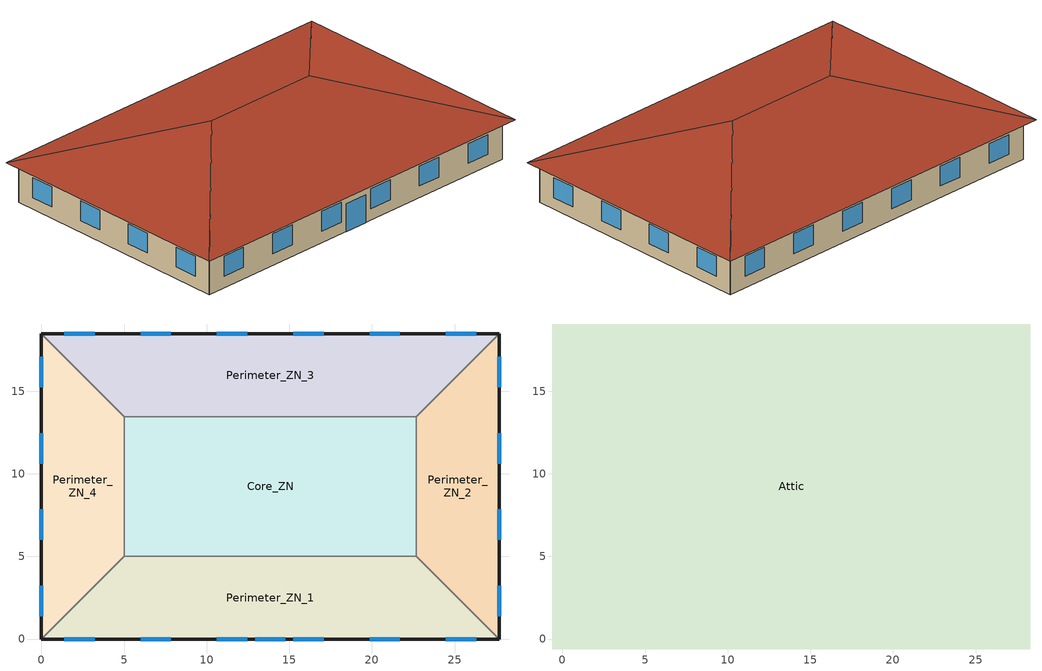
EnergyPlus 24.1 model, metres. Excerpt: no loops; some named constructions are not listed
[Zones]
Core_ZN
 floor ground (ext-slab): 5,13.46 22.69,13.46 22.69,5 5,5 z0
 wall to Perimeter_ZN_2 (int-walls): 22.69,5 22.69,13.46 z0:3.05
 wall to Perimeter_ZN_3 (int-walls): 22.69,13.46 5,13.46 z0:3.05
 wall to Perimeter_ZN_1 (int-walls): 5,5 22.69,5 z0:3.05
 wall to Perimeter_ZN_4 (int-walls): 5,13.46 5,5 z0:3.05
Perimeter_ZN_1
 floor ground (ext-slab): 27.69,0 0,0 5,5 22.69,5 z0
 wall outside (Mass Non-res Ext Wall): 0,0 27.69,0 z0:3.05
 wall to Perimeter_ZN_2 (int-walls): 27.69,0 22.69,5 z0:3.05
 wall to Perimeter_ZN_4 (int-walls): 5,5 0,0 z0:3.05
 window (Window Non-res Fixed): 1.39,0 3.22,0 / 6.01,0 7.84,0 / 10.62,0 12.45,0 / 15.24,0 17.07,0 / 19.85,0 21.68,0 / 24.47,0 26.3,0 z0.9:2.42; 12.93,0 14.76,0 z0:2.13
Perimeter_ZN_2
 floor ground (ext-slab): 22.69,13.46 27.69,18.46 27.69,0 22.69,5 z0
 wall outside (Mass Non-res Ext Wall): 27.69,0 27.69,18.46 z0:3.05
 wall to Perimeter_ZN_3 (int-walls): 27.69,18.46 22.69,13.46 z0:3.05
 window (Window Non-res Fixed): 27.69,1.39 27.69,3.22 / 27.69,6.01 27.69,7.84 / 27.69,10.62 27.69,12.45 / 27.69,15.24 27.69,17.07 z0.9:2.42
Perimeter_ZN_3
 floor ground (ext-slab): 5,13.46 0,18.46 27.69,18.46 22.69,13.46 z0
 wall outside (Mass Non-res Ext Wall): 27.69,18.46 0,18.46 z0:3.05
 wall to Perimeter_ZN_4 (int-walls): 0,18.46 5,13.46 z0:3.05
 window (Window Non-res Fixed): 26.3,18.46 24.47,18.46 / 21.68,18.46 19.85,18.46 / 17.07,18.46 15.24,18.46 / 12.45,18.46 10.62,18.46 / 7.84,18.46 6.01,18.46 / 3.22,18.46 1.39,18.46 z0.9:2.42
Perimeter_ZN_4
 floor ground (ext-slab): 5,5 0,0 0,18.46 5,13.46 z0
 wall outside (Mass Non-res Ext Wall): 0,18.46 0,0 z0:3.05
 window (Window Non-res Fixed): 0,17.07 0,15.24 / 0,12.45 0,10.62 / 0,7.84 0,6.01 / 0,3.22 0,1.39 z0.9:2.42
Attic
 floor outside (Attic Non-res Floor): 28.29,19.06 28.29,-0.6 27.69,0 27.69,18.46 z3.05; -0.6,19.06 28.29,19.06 27.69,18.46 0,18.46 z3.05; 0,0 27.69,0 28.29,-0.6 -0.6,-0.6 z3.05; -0.6,19.06 0,18.46 0,0 -0.6,-0.6 z3.05
 floor to Core_ZN (Attic Non-res Floor): 5,13.46 22.69,13.46 22.69,5 5,5 z3.05
 floor to Perimeter_ZN_2 (Attic Non-res Floor): 22.69,5 22.69,13.46 27.69,18.46 27.69,0 z3.05
 floor to Perimeter_ZN_3 (Attic Non-res Floor): 0,18.46 27.69,18.46 22.69,13.46 5,13.46 z3.05
 floor to Perimeter_ZN_1 (Attic Non-res Floor): 0,0 5,5 22.69,5 27.69,0 z3.05
 floor to Perimeter_ZN_4 (Attic Non-res Floor): 5,13.46 5,5 0,0 0,18.46 z3.05
 roof outside (Attic Non-res Roof): 28.29,-0.6,3.05 28.29,19.06,3.05 18.46,9.23,6.33; 28.29,19.06,3.05 -0.6,19.06,3.05 9.23,9.23,6.33 18.46,9.23,6.33; -0.6,-0.6,3.05 28.29,-0.6,3.05 18.46,9.23,6.33 9.23,9.23,6.33; -0.6,19.06,3.05 -0.6,-0.6,3.05 9.23,9.23,6.33
[MATERIAL] Thermal Absorptance=0.9; Solar Absorptance=0.7; Visible Absorptance=0.7
Name | Roughness | Thickness | Conductivity | Density | Specific Heat
Mat_Z001_O1155_Plastic_0.0917m | Smooth | 0.091651 | 0.2 | 1000 | 1500
Mat_Z001_O1156_Wood_0.0188m | MediumSmooth | 0.018763 | 0.15 | 608 | 1630
Mat_Z001_O1157_Plastic_0.1678m | Smooth | 0.167807 | 0.2 | 1000 | 1500
Mat_Z001_O1158_Plastic_0.2885m | Smooth | 0.288503 | 0.2 | 1000 | 1500
Mat_Z001_O1159_Plastic_0.0923m | Smooth | 0.092305 | 0.2 | 1000 | 1500
Mat_Z001_O1160_Plastic_0.1102m | Smooth | 0.110169 | 0.2 | 1000 | 1500
Mat_Z001_O1161_Plastic_0.0990m | Smooth | 0.098989 | 0.2 | 1000 | 1500
Mat_Z001_O1162_Wood_0.2284m | MediumSmooth | 0.22836 | 0.15 | 608 | 1630
Mat_Z001_O1163_Concrete_1.3362m | MediumRough | 1.336163 | 1.95 | 2240 | 900
Mat_Z001_O1164_Metal_0.1945m | Smooth | 0.1945 | 45.28 | 7824 | 500
Mat_Z001_O1165_Metal_0.2823m | Smooth | 0.282314 | 45.28 | 7824 | 500
Mat_Z001_O1166_Metal_0.5665m | Smooth | 0.566485 | 45.28 | 7824 | 500
Mat_Z001_O1167_Plastic_0.1313m | Smooth | 0.131256 | 0.2 | 1000 | 1500
Mat_Z001_O1168_Plastic_0.1295m | Smooth | 0.129543 | 0.2 | 1000 | 1500
Mat_Z001_O1169_Plastic_0.1046m | Smooth | 0.104566 | 0.2 | 1000 | 1500
Mat_Z001_O1170_Plastic_0.0772m | Smooth | 0.077169 | 0.2 | 1000 | 1500
Mat_Z001_O1171_Plastic_0.1143m | Smooth | 0.114344 | 0.2 | 1000 | 1500
Mat_Z001_O1172_Wood_0.0204m | MediumSmooth | 0.020415 | 0.15 | 608 | 1630
Mat_Z001_O1173_Plastic_0.2689m | Smooth | 0.268857 | 0.2 | 1000 | 1500
Mat_Z001_O1174_Plastic_0.1177m | Smooth | 0.117677 | 0.2 | 1000 | 1500
Mat_Z001_O1175_Plastic_0.0124m | Smooth | 0.012384 | 0.2 | 1000 | 1500
Mat_Z001_O1176_Plastic_0.1533m | Smooth | 0.153277 | 0.2 | 1000 | 1500
Mat_Z001_O1177_Plastic_0.1277m | Smooth | 0.127693 | 0.2 | 1000 | 1500
Mat_Z001_O1178_Wood_0.0244m | MediumSmooth | 0.024365 | 0.15 | 608 | 1630
Mat_Z001_O1179_Plastic_0.1447m | Smooth | 0.144677 | 0.2 | 1000 | 1500
Mat_Z001_O1180_Wood_0.0381m | MediumSmooth | 0.038085 | 0.15 | 608 | 1630
Mat_Z001_O1181_Wood_0.0397m | MediumSmooth | 0.039665 | 0.15 | 608 | 1630
Mat_Z001_O1182_Plastic_0.1193m | Smooth | 0.11926 | 0.2 | 1000 | 1500
Mat_Z001_O1183_Plastic_0.1272m | Smooth | 0.127199 | 0.2 | 1000 | 1500
Mat_Z001_O1184_Books_0.1542m | MediumSmooth | 0.154154 | 0.15 | 850 | 1400
Mat_Z001_O1185_Plastic_0.0948m | Smooth | 0.094752 | 0.2 | 1000 | 1500
Mat_Z001_O1186_Plastic_0.0985m | Smooth | 0.098542 | 0.2 | 1000 | 1500
Mat_Z001_O1187_Plastic_0.1146m | Smooth | 0.114602 | 0.2 | 1000 | 1500
Mat_Z001_O1188_Plastic_0.0140m | Smooth | 0.014028 | 0.2 | 1000 | 1500
Mat_Z001_O1189_Wood_0.0627m | MediumSmooth | 0.06274 | 0.15 | 608 | 1630
Mat_Z001_O1190_Plastic_0.0848m | Smooth | 0.084831 | 0.2 | 1000 | 1500
Mat_Z001_O1191_Wood_0.3748m | MediumSmooth | 0.374811 | 0.15 | 608 | 1630
Mat_Z001_O1193_Plastic_0.5072m | Smooth | 0.507233 | 0.2 | 1000 | 1500
Mat_Z001_O1194_Plastic_0.4527m | Smooth | 0.45265 | 0.2 | 1000 | 1500
Mat_Z001_O1195_Plastic_1.6540m | Smooth | 1.654024 | 0.2 | 1000 | 1500
Mat_Z001_O1196_Wood_0.0611m | MediumSmooth | 0.061059 | 0.15 | 608 | 1630
Mat_Z001_O1197_Wood_0.1162m | MediumSmooth | 0.116151 | 0.15 | 608 | 1630
Mat_Z001_O1198_Wood_0.0476m | MediumSmooth | 0.047608 | 0.15 | 608 | 1630
Mat_Z001_O1199_Wood_0.0623m | MediumSmooth | 0.062304 | 0.15 | 608 | 1630
Mat_Z001_O1200_Wood_0.1078m | MediumSmooth | 0.107767 | 0.15 | 608 | 1630
Mat_Z001_O1201_Wood_0.0416m | MediumSmooth | 0.041619 | 0.15 | 608 | 1630
Mat_Z001_O1202_Wood_0.0472m | MediumSmooth | 0.047166 | 0.15 | 608 | 1630
Mat_Z001_O1203_Wood_0.0366m | MediumSmooth | 0.036611 | 0.15 | 608 | 1630
Mat_Z001_O1204_Wood_0.0466m | MediumSmooth | 0.046643 | 0.15 | 608 | 1630
Mat_Z001_O1205_Wood_0.0998m | MediumSmooth | 0.099816 | 0.15 | 608 | 1630
Mat_Z001_O1206_Wood_0.0465m | MediumSmooth | 0.046457 | 0.15 | 608 | 1630
Mat_Z001_O1207_Wood_0.0464m | MediumSmooth | 0.046404 | 0.15 | 608 | 1630
Mat_Z001_O1208_Wood_0.2828m | MediumSmooth | 0.282781 | 0.15 | 608 | 1630
Mat_Z001_O1209_Plastic_0.1077m | Smooth | 0.107707 | 0.2 | 1000 | 1500
Mat_Z001_O1210_Plastic_0.0186m | Smooth | 0.0186 | 0.2 | 1000 | 1500
Mat_Z001_O1211_Wood_0.0429m | MediumSmooth | 0.042883 | 0.15 | 608 | 1630
Mat_Z001_O1212_Plastic_0.1017m | Smooth | 0.101706 | 0.2 | 1000 | 1500
Mat_Z001_O1213_Wood_0.2169m | MediumSmooth | 0.216933 | 0.15 | 608 | 1630
Mat_Z001_O1214_Concrete_1.0612m | MediumRough | 1.061179 | 1.95 | 2240 | 900
Mat_Z001_O1215_Metal_0.4422m | Smooth | 0.442222 | 45.28 | 7824 | 500
Mat_Z001_O1216_Metal_0.2098m | Smooth | 0.20976 | 45.28 | 7824 | 500
Mat_Z001_O1217_Plastic_0.0723m | Smooth | 0.072277 | 0.2 | 1000 | 1500
Mat_Z001_O1218_Plastic_0.1197m | Smooth | 0.119652 | 0.2 | 1000 | 1500
Mat_Z001_O1219_Plastic_0.1171m | Smooth | 0.117124 | 0.2 | 1000 | 1500
Mat_Z001_O1220_Plastic_0.1645m | Smooth | 0.164545 | 0.2 | 1000 | 1500
Mat_Z001_O1221_Wood_0.0589m | MediumSmooth | 0.058862 | 0.15 | 608 | 1630
Mat_Z001_O1222_Plastic_0.1367m | Smooth | 0.136724 | 0.2 | 1000 | 1500
Mat_Z001_O1223_Plastic_0.2990m | Smooth | 0.298976 | 0.2 | 1000 | 1500
Mat_Z001_O1224_Wood_0.0450m | MediumSmooth | 0.045044 | 0.15 | 608 | 1630
Mat_Z001_O1225_Plastic_0.1397m | Smooth | 0.139689 | 0.2 | 1000 | 1500
Mat_Z001_O1226_Plastic_0.1088m | Smooth | 0.108763 | 0.2 | 1000 | 1500
Mat_Z001_O1227_Books_0.1965m | MediumSmooth | 0.196542 | 0.15 | 850 | 1400
Mat_Z001_O1228_Plastic_0.1242m | Smooth | 0.124159 | 0.2 | 1000 | 1500
Mat_Z001_O1229_Concrete_0.3680m | MediumRough | 0.368026 | 1.95 | 2240 | 900
Mat_Z001_O1230_Wood_0.0691m | MediumSmooth | 0.069114 | 0.15 | 608 | 1630
Mat_Z001_O1231_Wood_0.0511m | MediumSmooth | 0.051098 | 0.15 | 608 | 1630
Mat_Z001_O1232_Wood_0.0939m | MediumSmooth | 0.093861 | 0.15 | 608 | 1630
Mat_Z001_O1233_Concrete_0.3066m | MediumRough | 0.306644 | 1.95 | 2240 | 900
Mat_Z001_O1234_Concrete_0.5913m | MediumRough | 0.591252 | 1.95 | 2240 | 900
Mat_Z001_O1235_Wood_0.3123m | MediumSmooth | 0.312291 | 0.15 | 608 | 1630
Mat_Z001_O1236_Wood_0.4777m | MediumSmooth | 0.477702 | 0.15 | 608 | 1630
Mat_Z001_O1237_Wood_0.1151m | MediumSmooth | 0.115144 | 0.15 | 608 | 1630
Mat_Z001_O1238_Wood_0.0573m | MediumSmooth | 0.057314 | 0.15 | 608 | 1630
Mat_Z001_O1239_Wood_0.0527m | MediumSmooth | 0.052653 | 0.15 | 608 | 1630
Mat_Z001_O1240_Wood_0.0616m | MediumSmooth | 0.061642 | 0.15 | 608 | 1630
Mat_Z001_O1241_Concrete_0.5713m | MediumRough | 0.571336 | 1.95 | 2240 | 900
Mat_Z001_O1242_Wood_0.0504m | MediumSmooth | 0.050431 | 0.15 | 608 | 1630
Mat_Z001_O1243_Concrete_0.1918m | MediumRough | 0.191769 | 1.95 | 2240 | 900
Mat_Z001_O1244_Concrete_0.2105m | MediumRough | 0.210454 | 1.95 | 2240 | 900
Mat_Z001_O1245_Plastic_0.1321m | Smooth | 0.132092 | 0.2 | 1000 | 1500
Mat_Z001_O1246_Wood_0.0244m | MediumSmooth | 0.024413 | 0.15 | 608 | 1630
Mat_Z001_O1247_Plastic_0.1036m | Smooth | 0.103625 | 0.2 | 1000 | 1500
Mat_Z001_O1248_Concrete_1.1216m | MediumRough | 1.121594 | 1.95 | 2240 | 900
Mat_Z001_O1249_Wood_0.3662m | MediumSmooth | 0.366153 | 0.15 | 608 | 1630
Mat_Z001_O1250_Wood_0.3510m | MediumSmooth | 0.350959 | 0.15 | 608 | 1630
Mat_Z001_O1251_Wood_0.3822m | MediumSmooth | 0.382182 | 0.15 | 608 | 1630
Mat_Z001_O1252_Concrete_1.3481m | MediumRough | 1.348106 | 1.95 | 2240 | 900
Mat_Z001_O1253_Concrete_1.0947m | MediumRough | 1.094684 | 1.95 | 2240 | 900
Mat_Z001_O1254_Wood_1.1584m | MediumSmooth | 1.158382 | 0.15 | 608 | 1630
Mat_Z001_O1255_Wood_1.0586m | MediumSmooth | 1.058647 | 0.15 | 608 | 1630
Mat_Z001_O1256_Wood_0.3762m | MediumSmooth | 0.376197 | 0.15 | 608 | 1630
Mat_Z001_O1257_Wood_0.3388m | MediumSmooth | 0.338808 | 0.15 | 608 | 1630
Mat_Z001_O1258_Wood_0.3445m | MediumSmooth | 0.344524 | 0.15 | 608 | 1630
Mat_Z001_O1259_Wood_0.3352m | MediumSmooth | 0.335197 | 0.15 | 608 | 1630
Mat_Z001_O1260_Concrete_1.1844m | MediumRough | 1.184422 | 1.95 | 2240 | 900
Mat_Z001_O1261_Wood_0.3658m | MediumSmooth | 0.365819 | 0.15 | 608 | 1630
Mat_Z001_O1262_Concrete_1.5221m | MediumRough | 1.5221 | 1.95 | 2240 | 900
Mat_Z001_O1263_Concrete_1.6000m | MediumRough | 1.599988 | 1.95 | 2240 | 900
Mat_Z001_O1264_Plastic_1.2080m | Smooth | 1.207989 | 0.2 | 1000 | 1500
Mat_Z001_O1265_Wood_0.3103m | MediumSmooth | 0.310344 | 0.15 | 608 | 1630
Mat_Z001_O1266_Plastic_1.2117m | Smooth | 1.211653 | 0.2 | 1000 | 1500
Mat_Z001_O1267_Wood_0.5609m | MediumSmooth | 0.560851 | 0.15 | 608 | 1630
Mat_Z001_O1268_Plastic_0.1293m | Smooth | 0.129346 | 0.2 | 1000 | 1500
Mat_Z001_O1269_Plastic_0.1054m | Smooth | 0.10544 | 0.2 | 1000 | 1500
Mat_Z001_O1270_Plastic_0.1404m | Smooth | 0.140393 | 0.2 | 1000 | 1500
Mat_Z001_O1271_Metal_0.1804m | Smooth | 0.180409 | 45.28 | 7824 | 500
Mat_Z001_O1272_Wood_0.0594m | MediumSmooth | 0.059405 | 0.15 | 608 | 1630
Mat_Z001_O1273_Wood_0.1160m | MediumSmooth | 0.116047 | 0.15 | 608 | 1630
Mat_Z001_O1274_Wood_0.0645m | MediumSmooth | 0.064457 | 0.15 | 608 | 1630
Mat_Z001_O1275_Plastic_0.1159m | Smooth | 0.115939 | 0.2 | 1000 | 1500
Mat_Z001_O1277_Wood_0.1093m | MediumSmooth | 0.109315 | 0.15 | 608 | 1630
Mat_Z001_O1278_Wood_0.2430m | MediumSmooth | 0.243033 | 0.15 | 608 | 1630
Mat_Z001_O1279_Plastic_0.1066m | Smooth | 0.10657 | 0.2 | 1000 | 1500
Mat_Z001_O1280_Plastic_0.1493m | Smooth | 0.149327 | 0.2 | 1000 | 1500
Mat_Z001_O1281_Plastic_0.0463m | Smooth | 0.046311 | 0.2 | 1000 | 1500
Mat_Z001_O1282_Plastic_0.0825m | Smooth | 0.082524 | 0.2 | 1000 | 1500
Mat_Z001_O1283_Wood_0.7702m | MediumSmooth | 0.770233 | 0.15 | 608 | 1630
Mat_Z001_O1284_Plastic_0.1136m | Smooth | 0.11364 | 0.2 | 1000 | 1500
Mat_Z001_O1285_Plastic_0.2022m | Smooth | 0.202209 | 0.2 | 1000 | 1500
Mat_Z001_O1286_Plastic_0.1045m | Smooth | 0.104461 | 0.2 | 1000 | 1500
Mat_Z001_O1287_Metal_0.2422m | Smooth | 0.242184 | 45.28 | 7824 | 500
Mat_Z001_O1288_Wood_0.0598m | MediumSmooth | 0.059796 | 0.15 | 608 | 1630
Mat_Z001_O1289_Wood_0.1286m | MediumSmooth | 0.128628 | 0.15 | 608 | 1630
Mat_Z001_O1290_Plastic_0.0739m | Smooth | 0.073913 | 0.2 | 1000 | 1500
Mat_Z001_O1292_Wood_0.1324m | MediumSmooth | 0.132361 | 0.15 | 608 | 1630
Mat_Z001_O1293_Wood_0.2340m | MediumSmooth | 0.234019 | 0.15 | 608 | 1630
Mat_Z001_O1294_Plastic_0.1372m | Smooth | 0.137221 | 0.2 | 1000 | 1500
Mat_Z001_O1295_Plastic_0.1371m | Smooth | 0.137076 | 0.2 | 1000 | 1500
Mat_Z001_O1296_Plastic_0.0756m | Smooth | 0.075556 | 0.2 | 1000 | 1500
Mat_Z001_O1297_Plastic_0.1496m | Smooth | 0.149568 | 0.2 | 1000 | 1500
Mat_Z001_O1298_Wood_0.5844m | MediumSmooth | 0.58445 | 0.15 | 608 | 1630
Mat_Z001_O1299_Plastic_0.1125m | Smooth | 0.112516 | 0.2 | 1000 | 1500
Mat_Z001_O1300_Wood_0.2855m | MediumSmooth | 0.285514 | 0.15 | 608 | 1630
Mat_Z001_O1303_Fabric_0.5146m | Rough | 0.514571 | 0.06 | 288 | 1380
Mat_Z001_O1304_Plastic_0.3748m | Smooth | 0.374769 | 0.2 | 1000 | 1500
Mat_Z001_O1305_Wood_0.2294m | MediumSmooth | 0.229401 | 0.15 | 608 | 1630
Mat_Z001_O1306_Wood_0.3545m | MediumSmooth | 0.354523 | 0.15 | 608 | 1630
Mat_Z001_O1307_Wood_0.3508m | MediumSmooth | 0.35081 | 0.15 | 608 | 1630
Mat_Z001_O1308_Fabric_0.0964m | Rough | 0.096404 | 0.06 | 288 | 1380
Mat_Z001_O1309_Wood_0.0767m | MediumSmooth | 0.07665 | 0.15 | 608 | 1630
Mat_Z001_O1310_Wood_0.1155m | MediumSmooth | 0.115547 | 0.15 | 608 | 1630
Mat_Z001_O1311_Plastic_0.1018m | Smooth | 0.101761 | 0.2 | 1000 | 1500
Mat_Z001_O1312_Plastic_0.1380m | Smooth | 0.138013 | 0.2 | 1000 | 1500
Mat_Z001_O1313_Plastic_0.1786m | Smooth | 0.178615 | 0.2 | 1000 | 1500
Mat_Z001_O1314_Plastic_0.0554m | Smooth | 0.055363 | 0.2 | 1000 | 1500
Mat_Z001_O1315_Fabric_0.0940m | Rough | 0.094046 | 0.06 | 288 | 1380
Mat_Z001_O1316_Plastic_0.0529m | Smooth | 0.05291 | 0.2 | 1000 | 1500
Mat_Z001_O1317_Plastic_0.0553m | Smooth | 0.05531 | 0.2 | 1000 | 1500
Mat_Z001_O1318_Plastic_0.0453m | Smooth | 0.045326 | 0.2 | 1000 | 1500
Mat_Z001_O1319_Fabric_0.4039m | Rough | 0.403947 | 0.06 | 288 | 1380
Mat_Z001_O1320_Plastic_0.2281m | Smooth | 0.228097 | 0.2 | 1000 | 1500
Mat_Z001_O1321_Fabric_0.1824m | Rough | 0.182351 | 0.06 | 288 | 1380
Mat_Z001_O1322_Fabric_0.1769m | Rough | 0.176854 | 0.06 | 288 | 1380
Mat_Z001_O1323_Fabric_0.1984m | Rough | 0.198368 | 0.06 | 288 | 1380
Mat_Z001_O1324_Wood_0.1921m | MediumSmooth | 0.192052 | 0.15 | 608 | 1630
Mat_Z001_O1325_Books_0.1185m | MediumSmooth | 0.118529 | 0.15 | 850 | 1400
Mat_Z001_O1326_Books_0.1110m | MediumSmooth | 0.110952 | 0.15 | 850 | 1400
Mat_Z001_O1327_Fabric_0.4465m | Rough | 0.446517 | 0.06 | 288 | 1380
Mat_Z001_O1328_Wood_0.1231m | MediumSmooth | 0.123135 | 0.15 | 608 | 1630
Mat_Z001_O1329_Plastic_0.0922m | Smooth | 0.092228 | 0.2 | 1000 | 1500
Mat_Z001_O1330_Plastic_0.0814m | Smooth | 0.081395 | 0.2 | 1000 | 1500
Mat_Z001_O1331_Plastic_0.1560m | Smooth | 0.155953 | 0.2 | 1000 | 1500
Mat_Z001_O1332_Plastic_0.0800m | Smooth | 0.079989 | 0.2 | 1000 | 1500
Mat_Z001_O1333_Plastic_0.1227m | Smooth | 0.122675 | 0.2 | 1000 | 1500
Mat_Z001_O1334_Wood_0.0617m | MediumSmooth | 0.061713 | 0.15 | 608 | 1630
Mat_Z001_O1335_Wood_0.0703m | MediumSmooth | 0.070304 | 0.15 | 608 | 1630
Mat_Z001_O1336_Plastic_0.1436m | Smooth | 0.143627 | 0.2 | 1000 | 1500
Mat_Z001_O1337_Fabric_0.3736m | Rough | 0.373606 | 0.06 | 288 | 1380
Mat_Z001_O1338_Plastic_0.0407m | Smooth | 0.04071 | 0.2 | 1000 | 1500
Mat_Z001_O1339_Wood_0.4554m | MediumSmooth | 0.455377 | 0.15 | 608 | 1630
Mat_Z001_O1340_Wood_0.2623m | MediumSmooth | 0.262284 | 0.15 | 608 | 1630
Mat_Z001_O1341_Wood_0.0566m | MediumSmooth | 0.056621 | 0.15 | 608 | 1630
Mat_Z001_O1342_Wood_0.0905m | MediumSmooth | 0.090548 | 0.15 | 608 | 1630
Mat_Z001_O1343_Fabric_0.0617m | Rough | 0.061687 | 0.06 | 288 | 1380
Mat_Z001_O1344_Wood_0.1956m | MediumSmooth | 0.195568 | 0.15 | 608 | 1630
Mat_Z001_O1345_Metal_0.1538m | Smooth | 0.153776 | 45.28 | 7824 | 500
Mat_Z001_O1346_Plastic_0.0873m | Smooth | 0.087307 | 0.2 | 1000 | 1500
Mat_Z001_O1348_Fabric_0.1150m | Rough | 0.114988 | 0.06 | 288 | 1380
Mat_Z001_O1349_Plastic_0.1413m | Smooth | 0.141295 | 0.2 | 1000 | 1500
Mat_Z001_O1350_Concrete_0.1272m | MediumRough | 0.127209 | 1.95 | 2240 | 900
Mat_Z001_O1351_Wood_0.0623m | MediumSmooth | 0.062309 | 0.15 | 608 | 1630
Mat_Z001_O1352_Plastic_0.1054m | Smooth | 0.10542 | 0.2 | 1000 | 1500
Mat_Z001_O1353_Plastic_0.0766m | Smooth | 0.076647 | 0.2 | 1000 | 1500
Mat_Z001_O1356_Books_0.0910m | MediumSmooth | 0.090993 | 0.15 | 850 | 1400
Mat_Z001_O1357_Wood_0.1136m | MediumSmooth | 0.11356 | 0.15 | 608 | 1630
Mat_Z001_O1358_Books_0.1285m | MediumSmooth | 0.12848 | 0.15 | 850 | 1400
Mat_Z001_O1359_Books_0.0883m | MediumSmooth | 0.088263 | 0.15 | 850 | 1400
Mat_Z001_O1360_Plastic_0.0972m | Smooth | 0.097222 | 0.2 | 1000 | 1500
Mat_Z001_O1361_Plastic_0.1169m | Smooth | 0.11687 | 0.2 | 1000 | 1500
Mat_Z001_O1362_Plastic_0.0655m | Smooth | 0.065451 | 0.2 | 1000 | 1500
Mat_Z001_O1363_Wood_0.1801m | MediumSmooth | 0.180078 | 0.15 | 608 | 1630
Mat_Z001_O1364_Books_0.1174m | MediumSmooth | 0.11737 | 0.15 | 850 | 1400
Mat_Z001_O1365_Plastic_0.0857m | Smooth | 0.08573 | 0.2 | 1000 | 1500
Mat_Z001_O1366_Plastic_0.1126m | Smooth | 0.112616 | 0.2 | 1000 | 1500
Mat_Z001_O1367_Plastic_0.1005m | Smooth | 0.100543 | 0.2 | 1000 | 1500
Mat_Z001_O1368_Plastic_0.0586m | Smooth | 0.058605 | 0.2 | 1000 | 1500
Mat_Z001_O1369_Plastic_0.0753m | Smooth | 0.075349 | 0.2 | 1000 | 1500
Mat_Z001_O1370_Plastic_0.0766m | Smooth | 0.076558 | 0.2 | 1000 | 1500
Mat_Z001_O1371_Plastic_0.0734m | Smooth | 0.07345 | 0.2 | 1000 | 1500
Mat_Z001_O1372_Plastic_0.1295m | Smooth | 0.129451 | 0.2 | 1000 | 1500
Mat_Z001_O1375_Concrete_0.1188m | MediumRough | 0.118821 | 1.95 | 2240 | 900
Mat_Z001_O1376_Books_0.0867m | MediumSmooth | 0.086694 | 0.15 | 850 | 1400
Mat_Z001_O1377_Plastic_0.1194m | Smooth | 0.119427 | 0.2 | 1000 | 1500
Mat_Z001_O1378_Fabric_0.1360m | Rough | 0.135984 | 0.06 | 288 | 1380
Mat_Z001_O1379_Fabric_0.1459m | Rough | 0.145944 | 0.06 | 288 | 1380
Mat_Z001_O1380_Plastic_0.1868m | Smooth | 0.186756 | 0.2 | 1000 | 1500
Mat_Z001_O1381_Plastic_0.1157m | Smooth | 0.115698 | 0.2 | 1000 | 1500
Mat_Z001_O1382_Plastic_0.1450m | Smooth | 0.145033 | 0.2 | 1000 | 1500
Mat_Z001_O1383_Plastic_0.1238m | Smooth | 0.123829 | 0.2 | 1000 | 1500
Mat_Z001_O1384_Fabric_1.2085m | Rough | 1.2085 | 0.06 | 288 | 1380
Mat_Z001_O1385_Plastic_1.1751m | Smooth | 1.175077 | 0.2 | 1000 | 1500
Mat_Z001_O1386_Wood_1.1729m | MediumSmooth | 1.1729 | 0.15 | 608 | 1630
Mat_Z001_O1387_Wood_1.3577m | MediumSmooth | 1.357742 | 0.15 | 608 | 1630
Mat_Z001_O1388_Wood_0.3163m | MediumSmooth | 0.316341 | 0.15 | 608 | 1630
Mat_Z001_O1389_Wood_0.2897m | MediumSmooth | 0.289656 | 0.15 | 608 | 1630
Mat_Z001_O1390_Fabric_1.1876m | Rough | 1.187562 | 0.06 | 288 | 1380
Mat_Z001_O1391_Wood_1.2321m | MediumSmooth | 1.232142 | 0.15 | 608 | 1630
Mat_Z001_O1392_Metal_1.2454m | Smooth | 1.245398 | 45.28 | 7824 | 500
Mat_Z001_O1393_Plastic_1.1855m | Smooth | 1.18553 | 0.2 | 1000 | 1500
Mat_Z001_O1395_Fabric_1.2115m | Rough | 1.211463 | 0.06 | 288 | 1380
Mat_Z001_O1396_Plastic_1.4004m | Smooth | 1.400364 | 0.2 | 1000 | 1500
Mat_Z001_O1397_Concrete_1.5391m | MediumRough | 1.539111 | 1.95 | 2240 | 900
Mat_Z001_O1398_Wood_1.5284m | MediumSmooth | 1.528421 | 0.15 | 608 | 1630
Mat_Z001_O1399_Plastic_1.5214m | Smooth | 1.521425 | 0.2 | 1000 | 1500
Mat_Z001_O1400_Plastic_1.2731m | Smooth | 1.273144 | 0.2 | 1000 | 1500
Mat_Z001_O1401_Plastic_0.2578m | Smooth | 0.257806 | 0.2 | 1000 | 1500
Mat_Z001_O1402_Books_0.3311m | MediumSmooth | 0.331148 | 0.15 | 850 | 1400
Mat_Z001_O1403_Plastic_0.7884m | Smooth | 0.788426 | 0.2 | 1000 | 1500
Mat_Z001_O1404_Plastic_0.9165m | Smooth | 0.916526 | 0.2 | 1000 | 1500
Mat_Z001_O1405_Plastic_1.2479m | Smooth | 1.247884 | 0.2 | 1000 | 1500
Mat_Z001_O1406_Plastic_1.1404m | Smooth | 1.140413 | 0.2 | 1000 | 1500
Mat_Z001_O1407_Books_1.7125m | MediumSmooth | 1.712464 | 0.15 | 850 | 1400
Mat_Z001_O1408_Plastic_1.5029m | Smooth | 1.502934 | 0.2 | 1000 | 1500
Mat_Z001_O1409_Plastic_1.3279m | Smooth | 1.327879 | 0.2 | 1000 | 1500
Mat_Z001_O1410_Books_1.7946m | MediumSmooth | 1.794591 | 0.15 | 850 | 1400
Mat_Z001_O1411_Plastic_0.5340m | Smooth | 0.534032 | 0.2 | 1000 | 1500
Mat_Z001_O1414_Books_1.1095m | MediumSmooth | 1.109494 | 0.15 | 850 | 1400
Mat_Z001_O1415_Wood_1.2346m | MediumSmooth | 1.23464 | 0.15 | 608 | 1630
Mat_Z001_O1416_Books_1.2626m | MediumSmooth | 1.26261 | 0.15 | 850 | 1400
Mat_Z001_O1417_Books_1.1007m | MediumSmooth | 1.100666 | 0.15 | 850 | 1400
Mat_Z001_O1418_Plastic_1.3738m | Smooth | 1.373836 | 0.2 | 1000 | 1500
Mat_Z001_O1419_Plastic_1.2745m | Smooth | 1.274457 | 0.2 | 1000 | 1500
Mat_Z001_O1420_Plastic_1.0925m | Smooth | 1.092516 | 0.2 | 1000 | 1500
Mat_Z001_O1421_Wood_1.1756m | MediumSmooth | 1.175606 | 0.15 | 608 | 1630
Mat_Z001_O1422_Books_1.4917m | MediumSmooth | 1.491654 | 0.15 | 850 | 1400
Mat_Z001_O1423_Plastic_0.7846m | Smooth | 0.784588 | 0.2 | 1000 | 1500
Mat_Z001_O1424_Plastic_1.2493m | Smooth | 1.249344 | 0.2 | 1000 | 1500
Mat_Z001_O1425_Plastic_1.1248m | Smooth | 1.124768 | 0.2 | 1000 | 1500
Mat_Z001_O1426_Plastic_0.5911m | Smooth | 0.591123 | 0.2 | 1000 | 1500
Mat_Z001_O1427_Plastic_0.9504m | Smooth | 0.950389 | 0.2 | 1000 | 1500
Mat_Z001_O1428_Plastic_0.9467m | Smooth | 0.94674 | 0.2 | 1000 | 1500
Mat_Z001_O1429_Plastic_1.3075m | Smooth | 1.307548 | 0.2 | 1000 | 1500
Mat_Z001_O1430_Plastic_1.1908m | Smooth | 1.19081 | 0.2 | 1000 | 1500
Mat_Z001_O1431_Plastic_0.6053m | Smooth | 0.605316 | 0.2 | 1000 | 1500
Mat_Z001_O1433_Concrete_1.1386m | MediumRough | 1.13863 | 1.95 | 2240 | 900
Mat_Z001_O1434_Books_1.4898m | MediumSmooth | 1.489785 | 0.15 | 850 | 1400
Mat_Z001_O1435_Plastic_1.2685m | Smooth | 1.268525 | 0.2 | 1000 | 1500
Mat_Z001_O1436_Fabric_1.4674m | Rough | 1.467383 | 0.06 | 288 | 1380
Mat_Z001_O1437_Fabric_1.0472m | Rough | 1.047221 | 0.06 | 288 | 1380
Mat_Z001_O1438_Plastic_1.4054m | Smooth | 1.405429 | 0.2 | 1000 | 1500
Mat_Z001_O1439_Plastic_0.8886m | Smooth | 0.888563 | 0.2 | 1000 | 1500
Mat_Z001_O1440_Wood_0.2682m | MediumSmooth | 0.268155 | 0.15 | 608 | 1630
Mat_Z001_O1441_Fabric_1.5100m | Rough | 1.510013 | 0.06 | 288 | 1380
Mat_Z001_O1442_Concrete_1.6459m | MediumRough | 1.645856 | 1.95 | 2240 | 900
Mat_Z001_O1443_Fabric_0.1032m | Rough | 0.103175 | 0.06 | 288 | 1380
Mat_Z001_O1447_Wood_1.5141m | MediumSmooth | 1.514053 | 0.15 | 608 | 1630
Mat_Z001_O1448_Fabric_0.5128m | Rough | 0.512779 | 0.06 | 288 | 1380
Mat_Z001_O1449_Fabric_1.6205m | Rough | 1.620521 | 0.06 | 288 | 1380
Mat_Z001_O1450_Wood_0.2400m | MediumSmooth | 0.240014 | 0.15 | 608 | 1630
Mat_Z001_O1451_Wood_0.3167m | MediumSmooth | 0.316736 | 0.15 | 608 | 1630
Mat_Z001_O1452_Plastic_1.5071m | Smooth | 1.507113 | 0.2 | 1000 | 1500
Mat_Z001_O1453_Plastic_0.5751m | Smooth | 0.575076 | 0.2 | 1000 | 1500
Mat_Z001_O1454_Plastic_0.4025m | Smooth | 0.402543 | 0.2 | 1000 | 1500
Mat_Z001_O1455_Plastic_1.2826m | Smooth | 1.282565 | 0.2 | 1000 | 1500
Mat_Z001_O1456_Wood_1.8195m | MediumSmooth | 1.819522 | 0.15 | 608 | 1630
Mat_Z001_O1457_Plastic_1.6394m | Smooth | 1.639368 | 0.2 | 1000 | 1500
Mat_Z001_O1458_Fabric_1.1466m | Rough | 1.146583 | 0.06 | 288 | 1380
Mat_Z001_O1459_Fabric_1.3068m | Rough | 1.306805 | 0.06 | 288 | 1380
Mat_Z001_O1460_Fabric_0.3072m | Rough | 0.307168 | 0.06 | 288 | 1380
Mat_Z001_O1461_Plastic_2.3654m | Smooth | 2.365393 | 0.2 | 1000 | 1500
Mat_Z001_O1462_Wood_1.1334m | MediumSmooth | 1.133398 | 0.15 | 608 | 1630
Mat_Z001_O1463_Plastic_0.6062m | Smooth | 0.606232 | 0.2 | 1000 | 1500
Mat_Z001_O1464_Plastic_0.5093m | Smooth | 0.509294 | 0.2 | 1000 | 1500
Mat_Z001_O1465_Plastic_1.6115m | Smooth | 1.611516 | 0.2 | 1000 | 1500
Mat_Z001_O1466_Fabric_0.8862m | Rough | 0.886219 | 0.06 | 288 | 1380
Mat_Z001_O1467_Wood_0.3258m | MediumSmooth | 0.325801 | 0.15 | 608 | 1630
Mat_Z001_O1468_Books_1.2427m | MediumSmooth | 1.242707 | 0.15 | 850 | 1400
Mat_Z001_O1469_Books_2.0536m | MediumSmooth | 2.053555 | 0.15 | 850 | 1400
Mat_Z001_O1470_Fabric_1.7237m | Rough | 1.723722 | 0.06 | 288 | 1380
Mat_Z001_O1471_Plastic_0.1332m | Smooth | 0.13317 | 0.2 | 1000 | 1500
Mat_Z001_O1472_Plastic_0.0775m | Smooth | 0.077488 | 0.2 | 1000 | 1500
Mat_Z001_O1473_Plastic_1.6553m | Smooth | 1.655251 | 0.2 | 1000 | 1500
Mat_Z001_O1474_Fabric_1.4985m | Rough | 1.498484 | 0.06 | 288 | 1380
Mat_Z001_O1475_Fabric_0.4483m | Rough | 0.448266 | 0.06 | 288 | 1380
Mat_Z001_O1476_Fabric_3.3840m | Rough | 3.38401 | 0.06 | 288 | 1380
Mat_Z001_O1477_Concrete_2.1866m | MediumRough | 2.186604 | 1.95 | 2240 | 900
Mat_Z001_O1478_Fabric_0.8158m | Rough | 0.815829 | 0.06 | 288 | 1380
Mat_Z001_O1479_Fabric_0.1442m | Rough | 0.144232 | 0.06 | 288 | 1380
Mat_Z001_O1480_Fabric_1.4623m | Rough | 1.462266 | 0.06 | 288 | 1380
Mat_Z001_O1481_Plastic_0.8618m | Smooth | 0.861828 | 0.2 | 1000 | 1500
Mat_Z001_O1482_Plastic_0.0176m | Smooth | 0.017565 | 0.2 | 1000 | 1500
Mat_Z001_O1483_Wood_0.0927m | MediumSmooth | 0.092654 | 0.15 | 608 | 1630
Mat_Z001_O1484_Wood_0.0757m | MediumSmooth | 0.075734 | 0.15 | 608 | 1630
Mat_Z001_O1485_Fabric_0.8344m | Rough | 0.834385 | 0.06 | 288 | 1380
Mat_Z001_O1486_Concrete_0.2848m | MediumRough | 0.284846 | 1.95 | 2240 | 900
Mat_Z001_O1487_Fabric_0.1223m | Rough | 0.122304 | 0.06 | 288 | 1380
Mat_Z001_O1491_Wood_0.5050m | MediumSmooth | 0.505003 | 0.15 | 608 | 1630
Mat_Z001_O1492_Fabric_0.1500m | Rough | 0.150025 | 0.06 | 288 | 1380
Mat_Z001_O1493_Fabric_0.0680m | Rough | 0.067973 | 0.06 | 288 | 1380
Mat_Z001_O1494_Wood_0.0811m | MediumSmooth | 0.08114 | 0.15 | 608 | 1630
Mat_Z001_O1495_Wood_0.1415m | MediumSmooth | 0.141459 | 0.15 | 608 | 1630
Mat_Z001_O1496_Plastic_0.1607m | Smooth | 0.160677 | 0.2 | 1000 | 1500
Mat_Z001_O1497_Plastic_0.0767m | Smooth | 0.076657 | 0.2 | 1000 | 1500
Mat_Z001_O1498_Plastic_0.0896m | Smooth | 0.089603 | 0.2 | 1000 | 1500
Mat_Z001_O1499_Plastic_0.1129m | Smooth | 0.112943 | 0.2 | 1000 | 1500
Mat_Z001_O1500_Wood_0.1577m | MediumSmooth | 0.157727 | 0.15 | 608 | 1630
Mat_Z001_O1501_Plastic_0.0854m | Smooth | 0.085447 | 0.2 | 1000 | 1500
Mat_Z001_O1502_Fabric_0.1938m | Rough | 0.193835 | 0.06 | 288 | 1380
Mat_Z001_O1503_Fabric_0.2121m | Rough | 0.212096 | 0.06 | 288 | 1380
Mat_Z001_O1504_Fabric_0.2162m | Rough | 0.216179 | 0.06 | 288 | 1380
Mat_Z001_O1505_Plastic_0.0921m | Smooth | 0.092093 | 0.2 | 1000 | 1500
Mat_Z001_O1506_Wood_0.2878m | MediumSmooth | 0.287811 | 0.15 | 608 | 1630
Mat_Z001_O1507_Plastic_0.0932m | Smooth | 0.093179 | 0.2 | 1000 | 1500
Mat_Z001_O1508_Plastic_0.0887m | Smooth | 0.088743 | 0.2 | 1000 | 1500
Mat_Z001_O1509_Plastic_0.1062m | Smooth | 0.106237 | 0.2 | 1000 | 1500
Mat_Z001_O1510_Fabric_0.1447m | Rough | 0.144653 | 0.06 | 288 | 1380
Mat_Z001_O1511_Wood_0.0369m | MediumSmooth | 0.036909 | 0.15 | 608 | 1630
Mat_Z001_O1512_Books_0.1236m | MediumSmooth | 0.123592 | 0.15 | 850 | 1400
Mat_Z001_O1513_Plastic_0.0130m | Smooth | 0.013026 | 0.2 | 1000 | 1500
Mat_Z001_O1514_Fabric_0.2376m | Rough | 0.23758 | 0.06 | 288 | 1380
Mat_Z001_O1515_Fabric_0.1395m | Rough | 0.139455 | 0.06 | 288 | 1380
Mat_Z001_O1516_Concrete_0.2465m | MediumRough | 0.246532 | 1.95 | 2240 | 900
Mat_Z001_O1517_Fabric_0.2648m | Rough | 0.264782 | 0.06 | 288 | 1380
Mat_Z001_O1518_Fabric_0.1231m | Rough | 0.123082 | 0.06 | 288 | 1380
Mat_Z001_O1519_Fabric_0.0860m | Rough | 0.086041 | 0.06 | 288 | 1380
Mat_Z001_O1520_Fabric_0.1541m | Rough | 0.154099 | 0.06 | 288 | 1380
Mat_Z001_O1521_Fabric_0.2188m | Rough | 0.218789 | 0.06 | 288 | 1380
Mat_Z001_O1522_Plastic_0.0662m | Smooth | 0.066225 | 0.2 | 1000 | 1500
Mat_Z001_O1523_Fabric_0.2883m | Rough | 0.288345 | 0.06 | 288 | 1380
Mat_Z001_O1524_Plastic_0.0138m | Smooth | 0.013764 | 0.2 | 1000 | 1500
Mat_Z001_O1525_Wood_0.0416m | MediumSmooth | 0.041568 | 0.15 | 608 | 1630
Mat_Z001_O1526_Wood_0.0756m | MediumSmooth | 0.075623 | 0.15 | 608 | 1630
Mat_Z001_O1527_Fabric_0.5276m | Rough | 0.527554 | 0.06 | 288 | 1380
Mat_Z001_O1528_Concrete_0.2334m | MediumRough | 0.233442 | 1.95 | 2240 | 900
Mat_Z001_O1532_Wood_0.5604m | MediumSmooth | 0.560352 | 0.15 | 608 | 1630
Mat_Z001_O1533_Fabric_0.0718m | Rough | 0.071756 | 0.06 | 288 | 1380
Mat_Z001_O1534_Fabric_0.0723m | Rough | 0.072332 | 0.06 | 288 | 1380
Mat_Z001_O1535_Wood_0.0744m | MediumSmooth | 0.074387 | 0.15 | 608 | 1630
Mat_Z001_O1536_Wood_0.0703m | MediumSmooth | 0.070261 | 0.15 | 608 | 1630
Mat_Z001_O1537_Plastic_0.1283m | Smooth | 0.128343 | 0.2 | 1000 | 1500
Mat_Z001_O1538_Plastic_0.0862m | Smooth | 0.086237 | 0.2 | 1000 | 1500
Mat_Z001_O1539_Plastic_0.0747m | Smooth | 0.074695 | 0.2 | 1000 | 1500
Mat_Z001_O1540_Plastic_0.1071m | Smooth | 0.107095 | 0.2 | 1000 | 1500
Mat_Z001_O1541_Wood_0.1803m | MediumSmooth | 0.180259 | 0.15 | 608 | 1630
Mat_Z001_O1542_Plastic_0.1299m | Smooth | 0.129921 | 0.2 | 1000 | 1500
Mat_Z001_O1543_Fabric_0.1356m | Rough | 0.135626 | 0.06 | 288 | 1380
Mat_Z001_O1544_Fabric_0.1651m | Rough | 0.165124 | 0.06 | 288 | 1380
Mat_Z001_O1545_Fabric_0.1256m | Rough | 0.125574 | 0.06 | 288 | 1380
Mat_Z001_O1546_Plastic_0.0723m | Smooth | 0.072306 | 0.2 | 1000 | 1500
Mat_Z001_O1547_Wood_0.2309m | MediumSmooth | 0.23087 | 0.15 | 608 | 1630
Mat_Z001_O1548_Plastic_0.0718m | Smooth | 0.071836 | 0.2 | 1000 | 1500
Mat_Z001_O1549_Plastic_0.0770m | Smooth | 0.076963 | 0.2 | 1000 | 1500
Mat_Z001_O1550_Plastic_0.1181m | Smooth | 0.118138 | 0.2 | 1000 | 1500
Mat_Z001_O1551_Fabric_0.1802m | Rough | 0.180171 | 0.06 | 288 | 1380
Mat_Z001_O1552_Wood_0.0419m | MediumSmooth | 0.041925 | 0.15 | 608 | 1630
Mat_Z001_O1553_Books_0.1005m | MediumSmooth | 0.100509 | 0.15 | 850 | 1400
Mat_Z001_O1554_Fabric_0.2108m | Rough | 0.210775 | 0.06 | 288 | 1380
Mat_Z001_O1555_Plastic_0.0181m | Smooth | 0.018063 | 0.2 | 1000 | 1500
Mat_Z001_O1556_Plastic_0.0441m | Smooth | 0.044118 | 0.2 | 1000 | 1500
Mat_Z001_O1557_Plastic_0.0427m | Smooth | 0.042735 | 0.2 | 1000 | 1500
Mat_Z001_O1558_Fabric_0.1567m | Rough | 0.156734 | 0.06 | 288 | 1380
Mat_Z001_O1559_Fabric_0.0418m | Rough | 0.041772 | 0.06 | 288 | 1380
Mat_Z001_O1560_Fabric_0.2616m | Rough | 0.261561 | 0.06 | 288 | 1380
Mat_Z001_O1561_Concrete_0.2107m | MediumRough | 0.210687 | 1.95 | 2240 | 900
Mat_Z001_O1562_Fabric_0.1283m | Rough | 0.128313 | 0.06 | 288 | 1380
Mat_Z001_O1563_Fabric_0.1693m | Rough | 0.169348 | 0.06 | 288 | 1380
Mat_Z001_O1564_Fabric_0.1232m | Rough | 0.123228 | 0.06 | 288 | 1380
Mat_Z001_O1565_Fabric_0.1719m | Rough | 0.171903 | 0.06 | 288 | 1380
Mat_Z001_O1566_Fabric_0.1396m | Rough | 0.13962 | 0.06 | 288 | 1380
Mat_Z001_O1567_Fabric_0.1542m | Rough | 0.154198 | 0.06 | 288 | 1380
Mat_Z001_O1568_Plastic_0.0561m | Smooth | 0.056147 | 0.2 | 1000 | 1500
Mat_Z001_O1569_Plastic_0.0110m | Smooth | 0.011047 | 0.2 | 1000 | 1500
Mat_Z001_O1570_Wood_0.0411m | MediumSmooth | 0.04108 | 0.15 | 608 | 1630
Mat_Z001_O1571_Wood_0.1993m | MediumSmooth | 0.199308 | 0.15 | 608 | 1630
Mat_Z001_O1572_Fabric_0.4970m | Rough | 0.496981 | 0.06 | 288 | 1380
Mat_Z001_O1573_Wood_0.1200m | MediumSmooth | 0.120037 | 0.15 | 608 | 1630
Mat_Z001_O1574_Plastic_0.0766m | Smooth | 0.076632 | 0.2 | 1000 | 1500
Mat_Z001_O1575_Plastic_0.1104m | Smooth | 0.110385 | 0.2 | 1000 | 1500
Mat_Z001_O1576_Plastic_0.0917m | Smooth | 0.091705 | 0.2 | 1000 | 1500
Mat_Z001_O1577_Plastic_0.0550m | Smooth | 0.054969 | 0.2 | 1000 | 1500
Mat_Z001_O1578_Wood_0.0582m | MediumSmooth | 0.058192 | 0.15 | 608 | 1630
Mat_Z001_O1579_Wood_0.0455m | MediumSmooth | 0.045476 | 0.15 | 608 | 1630
Mat_Z001_O1580_Wood_0.0894m | MediumSmooth | 0.089431 | 0.15 | 608 | 1630
Mat_Z001_O1581_Fabric_0.3482m | Rough | 0.348183 | 0.06 | 288 | 1380
Mat_Z001_O1583_Wood_0.0796m | MediumSmooth | 0.079591 | 0.15 | 608 | 1630
Mat_Z001_O1584_Wood_0.2313m | MediumSmooth | 0.231321 | 0.15 | 608 | 1630
Mat_Z001_O1585_Plastic_0.2851m | Smooth | 0.285111 | 0.2 | 1000 | 1500
Mat_Z001_O1586_Fabric_0.1650m | Rough | 0.165037 | 0.06 | 288 | 1380
Mat_Z001_O1587_Wood_0.3161m | MediumSmooth | 0.3161 | 0.15 | 608 | 1630
Mat_Z001_O1588_Wood_0.1303m | MediumSmooth | 0.130294 | 0.15 | 608 | 1630
Mat_Z001_O1589_Plastic_0.1589m | Smooth | 0.15886 | 0.2 | 1000 | 1500
Mat_Z001_O1590_Wood_0.1504m | MediumSmooth | 0.150377 | 0.15 | 608 | 1630
Mat_Z001_O1591_Plastic_0.1300m | Smooth | 0.129999 | 0.2 | 1000 | 1500
Mat_Z001_O1592_Plastic_0.0722m | Smooth | 0.072207 | 0.2 | 1000 | 1500
Mat_Z001_O1593_Books_0.0642m | MediumSmooth | 0.064163 | 0.15 | 850 | 1400
Mat_Z001_O1594_Plastic_0.0510m | Smooth | 0.05103 | 0.2 | 1000 | 1500
Mat_Z001_O1595_Plastic_0.0669m | Smooth | 0.066946 | 0.2 | 1000 | 1500
Mat_Z001_O1596_Books_0.0687m | MediumSmooth | 0.068662 | 0.15 | 850 | 1400
Mat_Z001_O1597_Plastic_0.1355m | Smooth | 0.135533 | 0.2 | 1000 | 1500
Mat_Z001_O1598_Wood_0.1357m | MediumSmooth | 0.135701 | 0.15 | 608 | 1630
Mat_Z001_O1599_Plastic_0.1389m | Smooth | 0.13886 | 0.2 | 1000 | 1500
Mat_Z001_O1600_Plastic_0.1062m | Smooth | 0.106236 | 0.2 | 1000 | 1500
Mat_Z001_O1601_Wood_0.1400m | MediumSmooth | 0.140021 | 0.15 | 608 | 1630
Mat_Z001_O1602_Plastic_0.2089m | Smooth | 0.208945 | 0.2 | 1000 | 1500
Mat_Z001_O1603_Plastic_0.0862m | Smooth | 0.08624 | 0.2 | 1000 | 1500
Mat_Z001_O1604_Plastic_0.1353m | Smooth | 0.135283 | 0.2 | 1000 | 1500
Mat_Z001_O1605_Plastic_0.0819m | Smooth | 0.081897 | 0.2 | 1000 | 1500
Mat_Z001_O1606_Plastic_0.0436m | Smooth | 0.043609 | 0.2 | 1000 | 1500
Mat_Z001_O1607_Fabric_0.1632m | Rough | 0.163201 | 0.06 | 288 | 1380
Mat_Z001_O1608_Fabric_0.1545m | Rough | 0.154455 | 0.06 | 288 | 1380
Mat_Z001_O1609_Fabric_0.2074m | Rough | 0.207429 | 0.06 | 288 | 1380
Mat_Z001_O1610_Fabric_0.1642m | Rough | 0.164163 | 0.06 | 288 | 1380
Mat_Z001_O1611_Fabric_0.1425m | Rough | 0.142512 | 0.06 | 288 | 1380
Mat_Z001_O1612_Fabric_0.2544m | Rough | 0.25435 | 0.06 | 288 | 1380
Mat_Z001_O1613_Fabric_0.2662m | Rough | 0.266221 | 0.06 | 288 | 1380
Mat_Z001_O1615_Metal_0.2207m | Smooth | 0.220672 | 45.28 | 7824 | 500
Mat_Z001_O1616_Metal_0.2409m | Smooth | 0.240855 | 45.28 | 7824 | 500
Mat_Z001_O1617_Metal_0.5559m | Smooth | 0.555896 | 45.28 | 7824 | 500
Mat_Z001_O1618_Fabric_0.0769m | Rough | 0.076939 | 0.06 | 288 | 1380
Mat_Z001_O1619_Wood_0.1141m | MediumSmooth | 0.114081 | 0.15 | 608 | 1630
Mat_Z001_O1620_Plastic_0.1160m | Smooth | 0.115969 | 0.2 | 1000 | 1500
Mat_Z001_O1621_Wood_0.0514m | MediumSmooth | 0.051449 | 0.15 | 608 | 1630
Mat_Z001_O1622_Plastic_0.0342m | Smooth | 0.034166 | 0.2 | 1000 | 1500
Mat_Z001_O1623_Plastic_0.1203m | Smooth | 0.120331 | 0.2 | 1000 | 1500
Mat_Z001_O1624_Plastic_0.1279m | Smooth | 0.12789 | 0.2 | 1000 | 1500
Mat_Z001_O1625_Plastic_0.1223m | Smooth | 0.12234 | 0.2 | 1000 | 1500
Mat_Z001_O1626_Plastic_0.1952m | Smooth | 0.195198 | 0.2 | 1000 | 1500
Mat_Z001_O1627_Books_0.5383m | MediumSmooth | 0.538276 | 0.15 | 850 | 1400
Mat_Z001_O1628_Books_0.1019m | MediumSmooth | 0.101908 | 0.15 | 850 | 1400
Mat_Z001_O1629_Books_0.1346m | MediumSmooth | 0.13459 | 0.15 | 850 | 1400
Mat_Z001_O1630_Concrete_0.2265m | MediumRough | 0.226529 | 1.95 | 2240 | 900
Mat_Z001_O1631_Wood_0.5068m | MediumSmooth | 0.506817 | 0.15 | 608 | 1630
Mat_Z001_O1632_Concrete_0.3639m | MediumRough | 0.363882 | 1.95 | 2240 | 900
Mat_Z001_O1633_Wood_0.5017m | MediumSmooth | 0.501737 | 0.15 | 608 | 1630
Mat_Z001_O1634_Books_0.0722m | MediumSmooth | 0.072214 | 0.15 | 850 | 1400
Mat_Z001_O1635_Concrete_0.2046m | MediumRough | 0.204634 | 1.95 | 2240 | 900
Mat_Z001_O1636_Books_0.2437m | MediumSmooth | 0.243732 | 0.15 | 850 | 1400
Mat_Z001_O1637_Plastic_0.1773m | Smooth | 0.177306 | 0.2 | 1000 | 1500
Mat_Z001_O1638_Plastic_0.1341m | Smooth | 0.134131 | 0.2 | 1000 | 1500
Mat_Z001_O1639_Plastic_0.1834m | Smooth | 0.183396 | 0.2 | 1000 | 1500
Mat_Z001_O1640_Plastic_0.1264m | Smooth | 0.126409 | 0.2 | 1000 | 1500
Mat_Z001_O1641_Wood_0.1054m | MediumSmooth | 0.105416 | 0.15 | 608 | 1630
Mat_Z001_O1642_Wood_0.1904m | MediumSmooth | 0.190407 | 0.15 | 608 | 1630
Mat_Z001_O1643_Wood_0.2078m | MediumSmooth | 0.207764 | 0.15 | 608 | 1630
Mat_Z001_O1644_Wood_0.1923m | MediumSmooth | 0.19234 | 0.15 | 608 | 1630
Mat_Z001_O1645_Wood_0.1756m | MediumSmooth | 0.175588 | 0.15 | 608 | 1630
Mat_Z001_O1646_Plastic_0.1303m | Smooth | 0.130287 | 0.2 | 1000 | 1500
Mat_Z001_O1647_Fabric_0.1319m | Rough | 0.131949 | 0.06 | 288 | 1380
Mat_Z001_O1648_Plastic_0.1197m | Smooth | 0.119685 | 0.2 | 1000 | 1500
Mat_Z001_O1649_Books_0.2671m | MediumSmooth | 0.267075 | 0.15 | 850 | 1400
Mat_Z001_O1650_Books_0.0648m | MediumSmooth | 0.064839 | 0.15 | 850 | 1400
Mat_Z001_O1651_Plastic_0.1515m | Smooth | 0.151502 | 0.2 | 1000 | 1500
Mat_Z001_O1652_Plastic_0.1430m | Smooth | 0.142995 | 0.2 | 1000 | 1500
Mat_Z001_O1653_Plastic_0.0848m | Smooth | 0.084783 | 0.2 | 1000 | 1500
Mat_Z001_O1654_Plastic_0.1307m | Smooth | 0.13066 | 0.2 | 1000 | 1500
Mat_Z001_O1655_Plastic_0.1369m | Smooth | 0.136913 | 0.2 | 1000 | 1500
Mat_Z001_O1656_Wood_0.0553m | MediumSmooth | 0.055314 | 0.15 | 608 | 1630
Mat_Z001_O1657_Wood_0.0704m | MediumSmooth | 0.070413 | 0.15 | 608 | 1630
Mat_Z001_O1658_Plastic_0.1362m | Smooth | 0.136211 | 0.2 | 1000 | 1500
Mat_Z001_O1659_Plastic_0.0473m | Smooth | 0.047305 | 0.2 | 1000 | 1500
Mat_Z001_O1660_Wood_0.0463m | MediumSmooth | 0.046295 | 0.15 | 608 | 1630
Mat_Z001_O1661_Plastic_0.0991m | Smooth | 0.09907 | 0.2 | 1000 | 1500
Mat_Z001_O1662_Plastic_0.0593m | Smooth | 0.059312 | 0.2 | 1000 | 1500
Mat_Z001_O1663_Plastic_0.1666m | Smooth | 0.166613 | 0.2 | 1000 | 1500
Mat_Z001_O1664_Wood_0.0641m | MediumSmooth | 0.064098 | 0.15 | 608 | 1630
Mat_Z001_O1665_Books_0.1611m | MediumSmooth | 0.161144 | 0.15 | 850 | 1400
Mat_Z001_O1666_Books_0.1716m | MediumSmooth | 0.171587 | 0.15 | 850 | 1400
Mat_Z001_O1667_Concrete_0.1449m | MediumRough | 0.144859 | 1.95 | 2240 | 900
Mat_Z001_O1668_Books_0.1875m | MediumSmooth | 0.187513 | 0.15 | 850 | 1400
Mat_Z001_O1669_Books_0.2115m | MediumSmooth | 0.211459 | 0.15 | 850 | 1400
Mat_Z001_O1670_Books_0.0739m | MediumSmooth | 0.073903 | 0.15 | 850 | 1400
Mat_Z001_O1671_Books_0.1237m | MediumSmooth | 0.123748 | 0.15 | 850 | 1400
Mat_Z001_O1672_Books_0.1239m | MediumSmooth | 0.123876 | 0.15 | 850 | 1400
Mat_Z001_O1673_Books_0.1708m | MediumSmooth | 0.170794 | 0.15 | 850 | 1400
Mat_Z001_O1674_Concrete_1.4516m | MediumRough | 1.45162 | 1.95 | 2240 | 900
Mat_Z001_O1675_Wood_0.3844m | MediumSmooth | 0.384438 | 0.15 | 608 | 1630
Mat_Z001_O1676_Wood_0.3193m | MediumSmooth | 0.319336 | 0.15 | 608 | 1630
Mat_Z001_O1677_Wood_0.3777m | MediumSmooth | 0.37772 | 0.15 | 608 | 1630
Mat_Z001_O1678_Wood_0.3800m | MediumSmooth | 0.379982 | 0.15 | 608 | 1630
Mat_Z001_O1679_Concrete_1.5382m | MediumRough | 1.538198 | 1.95 | 2240 | 900
Mat_Z001_O1680_Concrete_1.4475m | MediumRough | 1.447487 | 1.95 | 2240 | 900
Mat_Z001_O1681_Wood_1.2010m | MediumSmooth | 1.200997 | 0.15 | 608 | 1630
Mat_Z001_O1682_Wood_1.5511m | MediumSmooth | 1.551128 | 0.15 | 608 | 1630
Mat_Z001_O1683_Wood_0.3715m | MediumSmooth | 0.371492 | 0.15 | 608 | 1630
Mat_Z001_O1684_Wood_0.3734m | MediumSmooth | 0.373411 | 0.15 | 608 | 1630
Mat_Z001_O1685_Wood_0.3426m | MediumSmooth | 0.342629 | 0.15 | 608 | 1630
Mat_Z001_O1686_Plastic_1.6123m | Smooth | 1.612347 | 0.2 | 1000 | 1500
Mat_Z001_O1687_Wood_0.3654m | MediumSmooth | 0.36545 | 0.15 | 608 | 1630
Mat_Z001_O1688_Concrete_1.2913m | MediumRough | 1.291266 | 1.95 | 2240 | 900
Mat_Z001_O1689_Wood_0.3460m | MediumSmooth | 0.345966 | 0.15 | 608 | 1630
Mat_Z001_O1690_Wood_0.3651m | MediumSmooth | 0.365063 | 0.15 | 608 | 1630
Mat_Z001_O1691_Concrete_1.6118m | MediumRough | 1.611756 | 1.95 | 2240 | 900
Mat_Z001_O1692_Concrete_0.3021m | MediumRough | 0.302099 | 1.95 | 2240 | 900
Mat_Z001_O1693_Plastic_1.3634m | Smooth | 1.363364 | 0.2 | 1000 | 1500
Mat_Z001_O1694_Plastic_1.3690m | Smooth | 1.368966 | 0.2 | 1000 | 1500
Mat_Z001_O1695_Plastic_1.4201m | Smooth | 1.42005 | 0.2 | 1000 | 1500
Mat_Z001_O1696_Wood_0.3274m | MediumSmooth | 0.327375 | 0.15 | 608 | 1630
Mat_Z001_O1697_Plastic_1.6905m | Smooth | 1.690514 | 0.2 | 1000 | 1500
Mat_Z001_O1698_Concrete_1.6181m | MediumRough | 1.6181 | 1.95 | 2240 | 900
Mat_Z001_O1699_Wood_0.2790m | MediumSmooth | 0.279045 | 0.15 | 608 | 1630
Mat_Z001_O1700_Wood_0.3374m | MediumSmooth | 0.337354 | 0.15 | 608 | 1630
Mat_Z001_O1701_Wood_0.3814m | MediumSmooth | 0.381411 | 0.15 | 608 | 1630
Mat_Z001_O1702_Wood_0.3868m | MediumSmooth | 0.386773 | 0.15 | 608 | 1630
Mat_Z001_O1703_Concrete_1.3286m | MediumRough | 1.328551 | 1.95 | 2240 | 900
Mat_Z001_O1704_Concrete_2.0497m | MediumRough | 2.049715 | 1.95 | 2240 | 900
Mat_Z001_O1705_Wood_1.6050m | MediumSmooth | 1.605015 | 0.15 | 608 | 1630
Mat_Z001_O1706_Wood_1.4724m | MediumSmooth | 1.472436 | 0.15 | 608 | 1630
Mat_Z001_O1707_Wood_0.3785m | MediumSmooth | 0.378513 | 0.15 | 608 | 1630
Mat_Z001_O1708_Wood_0.4167m | MediumSmooth | 0.416695 | 0.15 | 608 | 1630
Mat_Z001_O1709_Wood_0.3850m | MediumSmooth | 0.385038 | 0.15 | 608 | 1630
Mat_Z001_O1710_Plastic_1.5942m | Smooth | 1.59417 | 0.2 | 1000 | 1500
Mat_Z001_O1711_Wood_0.3861m | MediumSmooth | 0.386144 | 0.15 | 608 | 1630
Mat_Z001_O1712_Concrete_1.5576m | MediumRough | 1.557582 | 1.95 | 2240 | 900
Mat_Z001_O1713_Wood_0.3840m | MediumSmooth | 0.383981 | 0.15 | 608 | 1630
Mat_Z001_O1714_Wood_0.4469m | MediumSmooth | 0.446949 | 0.15 | 608 | 1630
Mat_Z001_O1715_Concrete_0.2835m | MediumRough | 0.283467 | 1.95 | 2240 | 900
Mat_Z001_O1716_Concrete_1.3331m | MediumRough | 1.333098 | 1.95 | 2240 | 900
Mat_Z001_O1717_Plastic_1.6823m | Smooth | 1.682288 | 0.2 | 1000 | 1500
Mat_Z001_O1718_Plastic_1.3755m | Smooth | 1.375536 | 0.2 | 1000 | 1500
Mat_Z001_O1719_Plastic_1.4181m | Smooth | 1.418122 | 0.2 | 1000 | 1500
Mat_Z001_O1720_Wood_0.3697m | MediumSmooth | 0.369697 | 0.15 | 608 | 1630
Mat_Z001_O1721_Plastic_1.6260m | Smooth | 1.626046 | 0.2 | 1000 | 1500
Mat_Z001_O1722_Concrete_0.3917m | MediumRough | 0.391681 | 1.95 | 2240 | 900
Mat_Z001_O1723_Wood_0.0748m | MediumSmooth | 0.074842 | 0.15 | 608 | 1630
Mat_Z001_O1724_Wood_0.0504m | MediumSmooth | 0.050402 | 0.15 | 608 | 1630
Mat_Z001_O1725_Wood_0.0916m | MediumSmooth | 0.091618 | 0.15 | 608 | 1630
Mat_Z001_O1726_Wood_0.0588m | MediumSmooth | 0.058818 | 0.15 | 608 | 1630
Mat_Z001_O1727_Concrete_0.3553m | MediumRough | 0.355324 | 1.95 | 2240 | 900
Mat_Z001_O1728_Concrete_0.6068m | MediumRough | 0.606825 | 1.95 | 2240 | 900
Mat_Z001_O1729_Wood_0.1843m | MediumSmooth | 0.184289 | 0.15 | 608 | 1630
Mat_Z001_O1730_Wood_0.4866m | MediumSmooth | 0.486581 | 0.15 | 608 | 1630
Mat_Z001_O1731_Wood_0.1241m | MediumSmooth | 0.124118 | 0.15 | 608 | 1630
Mat_Z001_O1732_Wood_0.0452m | MediumSmooth | 0.045216 | 0.15 | 608 | 1630
Mat_Z001_O1733_Wood_0.0583m | MediumSmooth | 0.05828 | 0.15 | 608 | 1630
Mat_Z001_O1734_Plastic_0.1057m | Smooth | 0.105749 | 0.2 | 1000 | 1500
Mat_Z001_O1735_Wood_0.0726m | MediumSmooth | 0.07256 | 0.15 | 608 | 1630
Mat_Z001_O1736_Concrete_0.3158m | MediumRough | 0.315775 | 1.95 | 2240 | 900
Mat_Z001_O1737_Wood_0.0620m | MediumSmooth | 0.062043 | 0.15 | 608 | 1630
Mat_Z001_O1738_Concrete_0.2171m | MediumRough | 0.217141 | 1.95 | 2240 | 900
Mat_Z001_O1739_Plastic_0.1701m | Smooth | 0.170053 | 0.2 | 1000 | 1500
Mat_Z001_O1740_Plastic_0.1056m | Smooth | 0.105618 | 0.2 | 1000 | 1500
Mat_Z001_O1741_Plastic_0.1426m | Smooth | 0.142641 | 0.2 | 1000 | 1500
Mat_Z001_O1742_Wood_0.0412m | MediumSmooth | 0.041174 | 0.15 | 608 | 1630
Mat_Z001_O1743_Plastic_0.0892m | Smooth | 0.089175 | 0.2 | 1000 | 1500
Mat_Z001_O1744_Wood_0.0683m | MediumSmooth | 0.068282 | 0.15 | 608 | 1630
